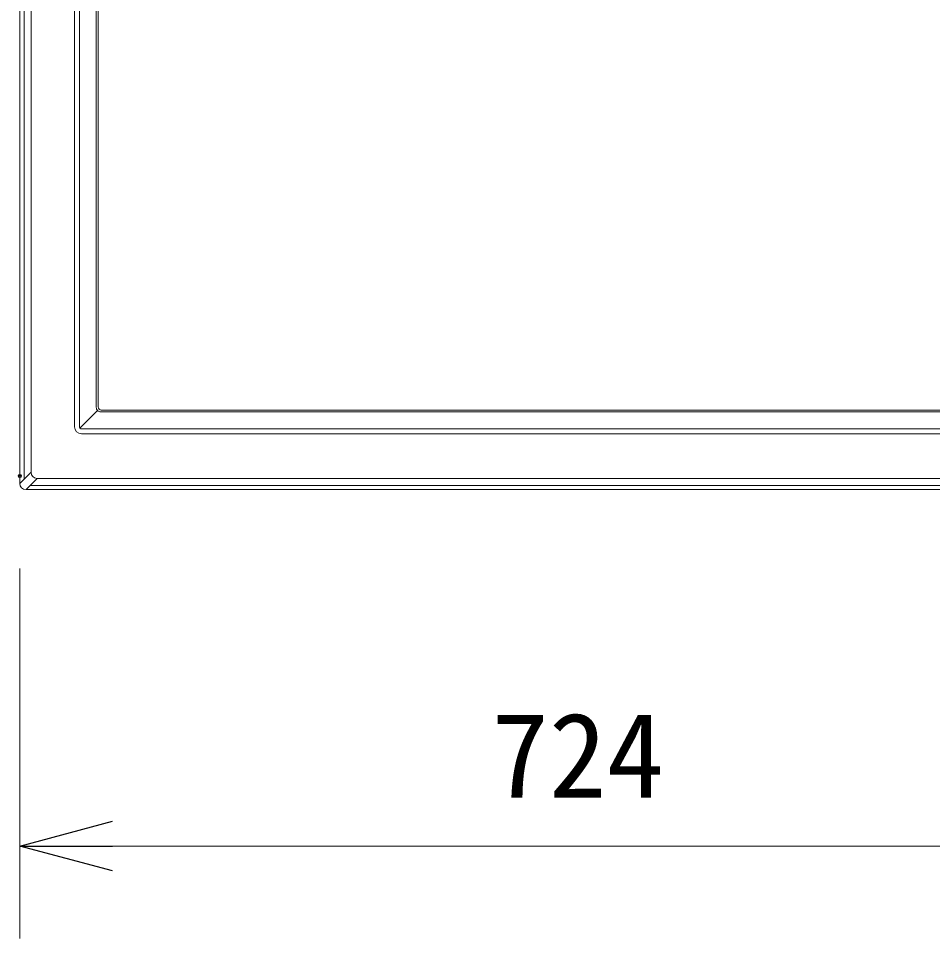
# Model space of a CAD drawing. Units: millimetres, scale not verified. Extents: x -63 to 62, y -56 to 57.
# Drawn here: x -27.55 to -7.79, y -14.26 to 5.63 of the extents above; entities that cross this region are included whole.
import ezdxf
from ezdxf.enums import TextEntityAlignment as Align

# ---------------------------------------------------------------- set-up
doc = ezdxf.new("R2010")
doc.units = ezdxf.units.MM
doc.header["$LTSCALE"] = 0.125
doc.header["$PDMODE"] = 32
doc.header["$PDSIZE"] = 0.0625
doc.layers.add('0-0_0', color=7, linetype='Continuous')
doc.layers.add('0-4_DEFPOINTS', color=7, linetype='Continuous')
doc.layers.add('0-5_GAIKEI', color=1, linetype='Continuous', lineweight=18)
doc.layers.add('0-6_SUNPO', color=7, linetype='Continuous', lineweight=18)
doc.styles.add('ＭＳ ゴシック', font='')
doc.styles.get('ＭＳ ゴシック').set_extended_font_data('MS Gothic')

# ---------------------------------------------------------------- blocks, each defined once
blk = doc.blocks.new('_OPEN30')
at = {"layer": '0-0_0'}
blk.add_line((0, 0), (-1, 0), dxfattribs=at)
blk.add_lwpolyline([(-1, 0.26795), (0, 0), (-1, -0.26795)], dxfattribs=at)
blk = doc.blocks.new('D12')
at = {"layer": '0-4_DEFPOINTS'}
for p in [(-23.783, 0.9605), (0.3452, 0.9605), (0.3452, -7.0395)]:
    blk.add_point(p, dxfattribs=at)
at = {"layer": '0-6_SUNPO'}
for p, q in [((-23.783, -1.0395), (-23.783, -9.0395)), ((0.3452, -1.0395), (0.3452, -9.0395)), ((-21.783, -7.0395), (-1.6548, -7.0395))]:
    blk.add_line(p, q, dxfattribs=at)
at = {"layer": '0-6_SUNPO', "xscale": 2, "yscale": 2, "rotation": 180}
blk.add_blockref('_OPEN30', (-23.783, -7.0395), dxfattribs=at)
at = {"layer": '0-6_SUNPO', "xscale": 2, "yscale": 2}
blk.add_blockref('_OPEN30', (0.3452, -7.0395), dxfattribs=at)
at = {"layer": '0-6_SUNPO', "style": 'ＭＳ ゴシック'}
blk.add_text('724', height=1.833, dxfattribs=at).set_placement((-13.5939, -6.5395), align=Align.BOTTOM_LEFT)

msp = doc.modelspace()

# ---------------------------------------------------------------- linework, layer by layer
at = {"layer": '0-5_GAIKEI', "color": 7}
for p, q in [((-27.5193, 35.6423), (-27.5193, -4.4247)), ((-3.5191, -4.5579), (-27.3861, -4.5579))]:
    msp.add_line(p, q, dxfattribs=at)
at = {"layer": '0-5_GAIKEI'}
for p, q in [((-27.429, -4.3358), (-27.429, 35.5533)), ((-27.2778, 35.4021), (-27.2778, -4.1846)), ((-26.3386, 34.42), (-26.3386, -3.2024)), ((-26.2329, -3.1979), (-26.2329, 34.4155)), ((-25.8661, 34.0007), (-25.8661, -2.7832)), ((-25.8259, 33.9909), (-25.8259, -2.7734)), ((-25.8382, -2.8518), (-26.219, -3.2326)), ((-5.1357, -2.8797), (-25.7696, -2.8797)), ((-5.1454, -2.8396), (-25.7598, -2.8396)), ((-4.7164, -3.3522), (-26.1888, -3.3522)), ((-26.1843, -3.2465), (-4.7209, -3.2465)), ((-27.5193, -4.4247), (-27.429, -4.3345)), ((-27.429, -4.3358), (-27.2778, -4.1846)), ((-27.146, -4.3164), (-27.2972, -4.4676)), ((-3.7593, -4.3164), (-27.146, -4.3164)), ((-27.2959, -4.4676), (-27.3861, -4.5579)), ((-27.2972, -4.4676), (-3.608, -4.4676))]:
    msp.add_line(p, q, dxfattribs=at)
for centre, major_axis, ratio, start_param, end_param in [((-25.7643, -2.7807), (0.0848, 0.0578), 0.973581, 2.556185, 3.3150998), ((-25.7588, -2.7724), (0.0478, 0.0478), 0.985257, 2.3636208, 3.9195645), ((-25.767, -2.778), (0.0578, 0.0848), 0.973581, 2.9680855, 3.7270003), ((-26.1884, -3.202), (0.1064, 0.1064), 0.997265, 2.357564, 3.9256213), ((-26.183, -3.198), (-0.0084, 0.0494), 0.995515, 1.4006449, 2.1656164), ((-26.1844, -3.1967), (-0.0494, 0.0084), 0.995515, 0.9759762, 1.7409478), ((-26.905, -3.9436), (0.3348, 0.3348), 0.49281, 2.7306286, 3.5525567)]:
    msp.add_ellipse(centre, major_axis=major_axis, ratio=ratio, start_param=start_param, end_param=end_param, dxfattribs=at)
at = {"layer": '0-5_GAIKEI', "color": 7}
msp.add_ellipse((-27.3858, -4.4244), major_axis=(0.0945, 0.0945), ratio=0.997265, start_param=2.357564, end_param=3.9256213, dxfattribs=at)

# ---------------------------------------------------------------- block references
at = {"layer": '0-6_SUNPO'}
msp.add_blockref('D12', (-3.7363, -5.2252), dxfattribs=at)

doc.saveas('drawing.dxf')
